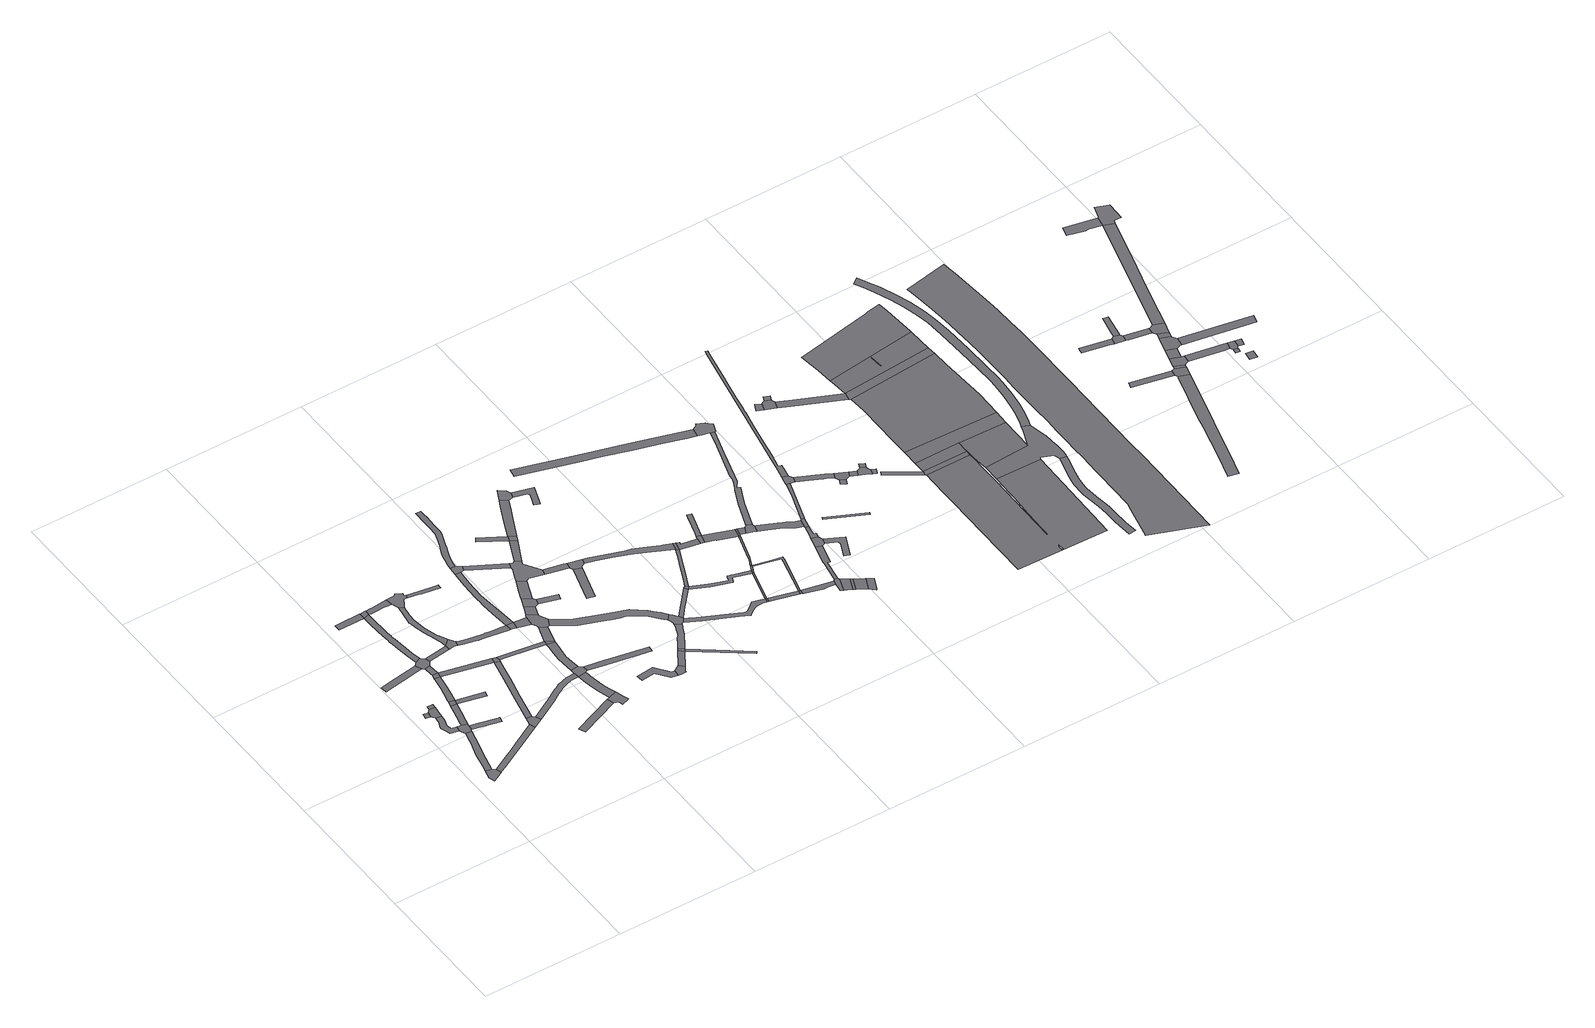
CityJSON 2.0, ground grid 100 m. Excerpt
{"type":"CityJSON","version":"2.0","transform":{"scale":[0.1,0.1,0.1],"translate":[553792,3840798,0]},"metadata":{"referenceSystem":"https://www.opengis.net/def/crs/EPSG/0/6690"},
"CityObjects":{
"road1":{"type":"Road","geometry":[{"type":"MultiSurface","lod":"1","boundaries":[[[0,1,2,3,4,5,6,7]]]}]},
"road2":{"type":"Road","attributes":{"RoadStructureAttribute.sectionType":"1"},"geometry":[{"type":"MultiSurface","lod":"1","boundaries":[[[8,9,10,11,12,13,0,7,14,15,16]]]}]},
"road3":{"type":"Road","geometry":[{"type":"MultiSurface","lod":"1","boundaries":[[[17,18,19,20]]]}]},
"road4":{"type":"Road","geometry":[{"type":"MultiSurface","lod":"1","boundaries":[[[21,22,23,24,25,26,27,28,29,30,31,32,33,34,35]]]}]},
"road5":{"type":"Road","geometry":[{"type":"MultiSurface","lod":"1","boundaries":[[[36,20,19,21,35,37]]]}]},
"road6":{"type":"Road","geometry":[{"type":"MultiSurface","lod":"1","boundaries":[[[29,28,8,16,38,39,40,41,42,43]]]}]},
"road7":{"type":"Road","geometry":[{"type":"MultiSurface","lod":"1","boundaries":[[[44,45,36,37]]]}]},
"road8":{"type":"Road","attributes":{"RoadStructureAttribute.sectionType":"1"},"geometry":[{"type":"MultiSurface","lod":"1","boundaries":[[[46,47,48,49,50,51,52,5,4,53,54,55,56,57,58,59]]]}]},
"road9":{"type":"Road","attributes":{"RoadStructureAttribute.sectionType":"1"},"geometry":[{"type":"MultiSurface","lod":"1","boundaries":[[[60,61,62,63,43,42,64,65,66]]]}]},
"road10":{"type":"Road","attributes":{"RoadStructureAttribute.sectionType":"1"},"geometry":[{"type":"MultiSurface","lod":"1","boundaries":[[[67,68,69,70,71,72,73]]]}]},
"road11":{"type":"Road","geometry":[{"type":"MultiSurface","lod":"1","boundaries":[[[74,75,76,77,78,79,41,40]]]}]},
"road12":{"type":"Road","geometry":[{"type":"MultiSurface","lod":"1","boundaries":[[[80,60,66,81]]]}]},
"road13":{"type":"Road","attributes":{"RoadStructureAttribute.sectionType":"1"},"geometry":[{"type":"MultiSurface","lod":"1","boundaries":[[[82,83,84,85,86,87,88,80,81,89,90,91,92,93,94,95]]]}]},
"road14":{"type":"Road","geometry":[{"type":"MultiSurface","lod":"1","boundaries":[[[96,97,98,81,66]]]}]},
"road15":{"type":"Road","geometry":[{"type":"MultiSurface","lod":"1","boundaries":[[[99,100,82,95]]]}]},
"road16":{"type":"Road","attributes":{"RoadStructureAttribute.sectionType":"1"},"geometry":[{"type":"MultiSurface","lod":"1","boundaries":[[[101,102,103,104,100,99]]]}]},
"road17":{"type":"Road","geometry":[{"type":"MultiSurface","lod":"1","boundaries":[[[105,106,107,67,73,103,102,108,109,110,111]]]}]},
"road18":{"type":"Road","attributes":{"RoadStructureAttribute.sectionType":"1"},"geometry":[{"type":"MultiSurface","lod":"1","boundaries":[[[112,113,114,115,116,117,118,119]]]}]},
"road19":{"type":"Road","geometry":[{"type":"MultiSurface","lod":"1","boundaries":[[[120,121,46,59,122,123,124]]]}]},
"road20":{"type":"Road","attributes":{"RoadStructureAttribute.sectionType":"1"},"geometry":[{"type":"MultiSurface","lod":"1","boundaries":[[[125,126,127,128,129,130,131,132,133,134,135,119,136,137,138,139,140,141,142,143,144,145,107,106]]]}]},
"road21":{"type":"Road","geometry":[{"type":"MultiSurface","lod":"1","boundaries":[[[146,112,119,135,147,148]]]}]},
"road22":{"type":"Road","attributes":{"RoadStructureAttribute.sectionType":"1"},"geometry":[{"type":"MultiSurface","lod":"1","boundaries":[[[149,150,111,110,151]]]}]},
"road23":{"type":"Road","attributes":{"RoadStructureAttribute.sectionType":"1"},"geometry":[{"type":"MultiSurface","lod":"1","boundaries":[[[99,95,152,153]]]}]},
"road24":{"type":"Road","attributes":{"RoadStructureAttribute.sectionType":"1"},"geometry":[{"type":"MultiSurface","lod":"1","boundaries":[[[152,154,155,120,124,156,157,158,159]]]}]},
"road25":{"type":"Road","geometry":[{"type":"MultiSurface","lod":"1","boundaries":[[[160,161,162,163,148,147,164,165,166,167,168,169,170,171]]]}]},
"road26":{"type":"Road","geometry":[{"type":"MultiSurface","lod":"1","boundaries":[[[172,149,151,173,174,175,176]]]}]},
"road27":{"type":"Road","attributes":{"RoadStructureAttribute.sectionType":"1"},"geometry":[{"type":"MultiSurface","lod":"1","boundaries":[[[177,178,179,180,181,182,183,184,185,186,187,188,189,190,191,192,193,194,149,172,195,196,197,198,199,200,201,202,203,204,205]]]}]},
"road28":{"type":"Road","attributes":{"RoadStructureAttribute.sectionType":"1"},"geometry":[{"type":"MultiSurface","lod":"1","boundaries":[[[206,207,208,209,210,211,212,213,214,215,216,217,123,122,218,219,220,221,222,223,224,225,226,227,228]]]}]},
"road29":{"type":"Road","geometry":[{"type":"MultiSurface","lod":"1","boundaries":[[[153,152,159,229,230]]]}]},
"road30":{"type":"Road","attributes":{"RoadStructureAttribute.sectionType":"1"},"geometry":[{"type":"MultiSurface","lod":"1","boundaries":[[[231,232,233,234,235,236]]]}]},
"road31":{"type":"Road","geometry":[{"type":"MultiSurface","lod":"1","boundaries":[[[237,238,239,240,241,160,171,242,243,244,177,205,245,246,247,248,249,250,251,252,253,254,255]]]}]},
"road32":{"type":"Road","attributes":{"RoadStructureAttribute.sectionType":"1"},"geometry":[{"type":"MultiSurface","lod":"1","boundaries":[[[256,257,258,259,260,261,262,263,264,176,175,265,266,267,268,269,270,271,272,273,274,275,276]]]}]},
"road33":{"type":"Road","attributes":{"RoadStructureAttribute.sectionType":"1"},"geometry":[{"type":"MultiSurface","lod":"1","boundaries":[[[277,230,229,278,279,280]]]}]},
"road34":{"type":"Road","geometry":[{"type":"MultiSurface","lod":"1","boundaries":[[[281,282,283,284,285,286,287,288,251,250]]]}]},
"road35":{"type":"Road","geometry":[{"type":"MultiSurface","lod":"1","boundaries":[[[289,290,291,292,231,236,293,294,295,296,297]]]}]},
"road36":{"type":"Road","attributes":{"RoadStructureAttribute.sectionType":"1"},"geometry":[{"type":"MultiSurface","lod":"1","boundaries":[[[298,299,300,301,302,303,304,305,306,307,292,291]]]}]},
"road37":{"type":"Road","geometry":[{"type":"MultiSurface","lod":"1","boundaries":[[[308,309,310,311,312,206,228,303,302,313,314,315]]]}]},
"road38":{"type":"Road","attributes":{"RoadStructureAttribute.sectionType":"1"},"geometry":[{"type":"MultiSurface","lod":"1","boundaries":[[[279,316,317,318,319,320,321,311,310,322,323,324,325,326,327]]]}]},
"road39":{"type":"Road","geometry":[{"type":"MultiSurface","lod":"1","boundaries":[[[276,275,328,329,330,331]]]}]},
"road40":{"type":"Road","geometry":[{"type":"MultiSurface","lod":"1","boundaries":[[[280,279,327,332]]]}]},
"road41":{"type":"Road","attributes":{"RoadStructureAttribute.sectionType":"1"},"geometry":[{"type":"MultiSurface","lod":"1","boundaries":[[[333,330,329,334,335,336]]]}]},
"road42":{"type":"Road","attributes":{"RoadStructureAttribute.sectionType":"1"},"geometry":[{"type":"MultiSurface","lod":"1","boundaries":[[[337,338,339,280,332,340,341]]]}]},
"road43":{"type":"Road","attributes":{"RoadStructureAttribute.sectionType":"1"},"geometry":[{"type":"MultiSurface","lod":"1","boundaries":[[[342,343,344,345,346,347,348,349,350,331,330,351,352,353,354,355]]]}]},
"road44":{"type":"Road","geometry":[{"type":"MultiSurface","lod":"1","boundaries":[[[356,336,335,357,358,359,360,337,341,361,362,363,364]]]}]},
"road45":{"type":"Road","attributes":{"RoadStructureAttribute.sectionType":"1"},"geometry":[{"type":"MultiSurface","lod":"1","boundaries":[[[365,366,356,364,367]]]}]},
"road46":{"type":"Road","geometry":[{"type":"MultiSurface","lod":"1","boundaries":[[[368,342,355,369,370,371]]]}]},
"road47":{"type":"Road","attributes":{"RoadStructureAttribute.sectionType":"1"},"geometry":[{"type":"MultiSurface","lod":"1","boundaries":[[[372,373,374,375,376,315,314]]]}]},
"road48":{"type":"Road","geometry":[{"type":"MultiSurface","lod":"1","boundaries":[[[377,365,367,378,379,380]]]}]},
"road49":{"type":"Road","attributes":{"RoadStructureAttribute.sectionType":"1"},"geometry":[{"type":"MultiSurface","lod":"1","boundaries":[[[381,382,383,384,385,386,387,388]]]}]},
"road50":{"type":"Road","attributes":{"RoadStructureAttribute.sectionType":"1"},"geometry":[{"type":"MultiSurface","lod":"1","boundaries":[[[389,390,391,377,380,392]]]}]},
"road51":{"type":"Road","attributes":{"RoadStructureAttribute.sectionType":"1"},"geometry":[{"type":"MultiSurface","lod":"1","boundaries":[[[393,394,395,396,397,398,399,400,401,402,403,404,405,406,407,408,409,410,411,412,413,414,415,416,417,418,368,371]]]}]},
"road52":{"type":"Road","attributes":{"RoadStructureAttribute.sectionType":"1"},"geometry":[{"type":"MultiSurface","lod":"1","boundaries":[[[370,369,419,420]]]}]},
"road53":{"type":"Road","geometry":[{"type":"MultiSurface","lod":"1","boundaries":[[[421,422,423,379,378]]]}]},
"road54":{"type":"Road","geometry":[{"type":"MultiSurface","lod":"1","boundaries":[[[424,388,387,425,426,427,428,429]]]}]},
"road55":{"type":"Road","attributes":{"RoadStructureAttribute.sectionType":"1"},"geometry":[{"type":"MultiSurface","lod":"1","boundaries":[[[430,431,432,433,434,435,436,437,362,361,438,439,440,441,442,443,444,445,446,447,448,449,450,451]]]}]},
"road56":{"type":"Road","geometry":[{"type":"MultiSurface","lod":"1","boundaries":[[[452,453,420,419,454,455,456,389,392,457,458,459,460,461,462]]]}]},
"road57":{"type":"Road","attributes":{"RoadStructureAttribute.sectionType":"1"},"geometry":[{"type":"MultiSurface","lod":"1","boundaries":[[[463,424,429,464,465,466,467]]]}]},
"road58":{"type":"Road","geometry":[{"type":"MultiSurface","lod":"1","boundaries":[[[468,463,467,469]]]}]},
"road59":{"type":"Road","geometry":[{"type":"MultiSurface","lod":"1","boundaries":[[[470,471,472,473]]]}]},
"road60":{"type":"Road","attributes":{"RoadStructureAttribute.sectionType":"1"},"geometry":[{"type":"MultiSurface","lod":"1","boundaries":[[[472,462,461,474]]]}]},
"road61":{"type":"Road","attributes":{"RoadStructureAttribute.sectionType":"1"},"geometry":[{"type":"MultiSurface","lod":"1","boundaries":[[[475,459,458,476,477]]]}]},
"road62":{"type":"Road","geometry":[{"type":"MultiSurface","lod":"1","boundaries":[[[478,479,480,481]]]}]},
"road63":{"type":"Road","attributes":{"RoadStructureAttribute.sectionType":"1"},"geometry":[{"type":"MultiSurface","lod":"1","boundaries":[[[482,483,484,485,486,487,488,489,490,468,469,491,492,493,494,495,496,497,498]]]}]},
"road64":{"type":"Road","geometry":[{"type":"MultiSurface","lod":"1","boundaries":[[[473,472,474,499]]]}]},
"road65":{"type":"Road","attributes":{"RoadStructureAttribute.sectionType":"1"},"geometry":[{"type":"MultiSurface","lod":"1","boundaries":[[[500,501,502,503,469,467]]]}]},
"road66":{"type":"Road","geometry":[{"type":"MultiSurface","lod":"1","boundaries":[[[477,476,478,481,504,505,506]]]}]},
"road67":{"type":"Road","geometry":[{"type":"MultiSurface","lod":"1","boundaries":[[[507,508,451,450,509,510,482,498,511,512,513,514,515]]]}]},
"road68":{"type":"Road","attributes":{"RoadStructureAttribute.sectionType":"1"},"geometry":[{"type":"MultiSurface","lod":"1","boundaries":[[[516,517,518,473,499,519,520,521]]]}]},
"road69":{"type":"Road","attributes":{"RoadStructureAttribute.sectionType":"1"},"geometry":[{"type":"MultiSurface","lod":"1","boundaries":[[[522,523,515,514,524,525,526,527,528,529,530,531,532]]]}]},
"road70":{"type":"Road","geometry":[{"type":"MultiSurface","lod":"1","boundaries":[[[533,516,521,534,535,536]]]}]},
"road71":{"type":"Road","attributes":{"RoadStructureAttribute.sectionType":"1"},"geometry":[{"type":"MultiSurface","lod":"1","boundaries":[[[537,538,539,540,541,542,543,544,545,546,547,548,513,512,549,550,551,552,553,554,555,556,557,558,559,560,561]]]}]},
"road72":{"type":"Road","geometry":[{"type":"MultiSurface","lod":"1","boundaries":[[[562,522,532,563]]]}]},
"road73":{"type":"Road","geometry":[{"type":"MultiSurface","lod":"1","boundaries":[[[564,565,566,567,568,569,570,571,572,535,534]]]}]},
"road74":{"type":"Road","attributes":{"RoadStructureAttribute.sectionType":"1"},"geometry":[{"type":"MultiSurface","lod":"1","boundaries":[[[573,574,575,576,577,578,506,505,579,580,581,582,583,584,585,586]]]}]},
"road75":{"type":"Road","attributes":{"RoadStructureAttribute.sectionType":"1"},"geometry":[{"type":"MultiSurface","lod":"1","boundaries":[[[587,588,589,590,591,562,563,592,593,594,595,596]]]}]},
"road76":{"type":"Road","attributes":{"RoadStructureAttribute.sectionType":"1"},"geometry":[{"type":"MultiSurface","lod":"1","boundaries":[[[597,598,599,600,601,602,603,604,563,532,605,606,607,608,609,610,611,612]]]}]},
"road77":{"type":"Road","geometry":[{"type":"MultiSurface","lod":"1","boundaries":[[[561,560,613,614]]]}]},
"road78":{"type":"Road","geometry":[{"type":"MultiSurface","lod":"1","boundaries":[[[586,585,587,596,615]]]}]},
"road79":{"type":"Road","attributes":{"RoadStructureAttribute.sectionType":"1"},"geometry":[{"type":"MultiSurface","lod":"1","boundaries":[[[616,617,611,618,561,614]]]}]},
"road80":{"type":"Road","attributes":{"RoadStructureAttribute.sectionType":"1"},"geometry":[{"type":"MultiSurface","lod":"1","boundaries":[[[619,620,621,622,615,596,623,624,625,626,627]]]}]},
"road81":{"type":"Road","attributes":{"RoadStructureAttribute.sectionType":"1"},"geometry":[{"type":"MultiSurface","lod":"1","boundaries":[[[628,629,614,613,630,631,632]]]}]},
"road82":{"type":"Road","geometry":[{"type":"MultiSurface","lod":"1","boundaries":[[[612,611,617,633]]]}]},
"road83":{"type":"Road","attributes":{"RoadStructureAttribute.sectionType":"1"},"geometry":[{"type":"MultiSurface","lod":"1","boundaries":[[[634,612,633,635]]]}]},
"road84":{"type":"Road","geometry":[{"type":"MultiSurface","lod":"1","boundaries":[[[636,637,627,626,638,639]]]}]},
"road85":{"type":"Road","geometry":[{"type":"MultiSurface","lod":"1","boundaries":[[[640,634,635,641]]]}]},
"road86":{"type":"Road","geometry":[{"type":"MultiSurface","lod":"1","boundaries":[[[632,631,642,643]]]}]},
"road87":{"type":"Road","attributes":{"RoadStructureAttribute.sectionType":"1"},"geometry":[{"type":"MultiSurface","lod":"1","boundaries":[[[644,645,646,647,641,635,648,649,650,651,632,643]]]}]},
"road88":{"type":"Road","geometry":[{"type":"MultiSurface","lod":"1","boundaries":[[[652,653,654,655,656,636,639]]]}]},
"road89":{"type":"Road","attributes":{"RoadStructureAttribute.sectionType":"1"},"geometry":[{"type":"MultiSurface","lod":"1","boundaries":[[[657,658,659,640,641,660,661]]]}]},
"road90":{"type":"Road","attributes":{"RoadStructureAttribute.sectionType":"1"},"geometry":[{"type":"MultiSurface","lod":"1","boundaries":[[[662,663,664,639,638,665,666,657,667]]]}]},
"road91":{"type":"Road","attributes":{"RoadStructureAttribute.sectionType":"1"},"geometry":[{"type":"MultiSurface","lod":"1","boundaries":[[[668,643,642,669,670,671,672,673,674]]]}]},
"road92":{"type":"Road","geometry":[{"type":"MultiSurface","lod":"1","boundaries":[[[667,657,661,675,676,677]]]}]},
"road93":{"type":"Road","attributes":{"RoadStructureAttribute.sectionType":"1"},"geometry":[{"type":"MultiSurface","lod":"1","boundaries":[[[678,679,680,681,682,683,684,685,686,687,688]]]}]},
"road94":{"type":"Road","attributes":{"RoadStructureAttribute.sectionType":"1"},"geometry":[{"type":"MultiSurface","lod":"1","boundaries":[[[677,676,689,690]]]}]},
"road95":{"type":"Road","geometry":[{"type":"MultiSurface","lod":"1","boundaries":[[[691,692,693,694,674,673,695,696,697,698,699,700,701]]]}]},
"road96":{"type":"Road","attributes":{"RoadStructureAttribute.sectionType":"1"},"geometry":[{"type":"MultiSurface","lod":"1","boundaries":[[[699,698,702,703,704]]]}]},
"road97":{"type":"Road","geometry":[{"type":"MultiSurface","lod":"1","boundaries":[[[705,706,690,689,707,708,709,710]]]}]},
"road98":{"type":"Road","geometry":[{"type":"MultiSurface","lod":"1","boundaries":[[[704,703,711,712,713]]]}]},
"road99":{"type":"Road","attributes":{"RoadStructureAttribute.sectionType":"1"},"geometry":[{"type":"MultiSurface","lod":"1","boundaries":[[[714,713,712,715,716,717,718]]]}]},
"road100":{"type":"Road","attributes":{"RoadStructureAttribute.sectionType":"1"},"geometry":[{"type":"MultiSurface","lod":"1","boundaries":[[[719,720,721,722,691,701,723,724,725,726,727]]]}]},
"road101":{"type":"Road","geometry":[{"type":"MultiSurface","lod":"1","boundaries":[[[718,717,728,729,730]]]}]},
"road102":{"type":"Road","attributes":{"RoadStructureAttribute.sectionType":"1"},"geometry":[{"type":"MultiSurface","lod":"1","boundaries":[[[731,732,733,734,735,709,708,736,737,738,739,740,741]]]}]},
"road103":{"type":"Road","geometry":[{"type":"MultiSurface","lod":"1","boundaries":[[[742,743,719,727,744,745,746]]]}]},
"road104":{"type":"Road","attributes":{"RoadStructureAttribute.sectionType":"1"},"geometry":[{"type":"MultiSurface","lod":"1","boundaries":[[[747,748,742,746,749,750,751,752,753,754]]]}]},
"road105":{"type":"Road","geometry":[{"type":"MultiSurface","lod":"1","boundaries":[[[755,756,757,758,759,760,745,744]]]}]},
"road106":{"type":"Road","geometry":[{"type":"MultiSurface","lod":"1","boundaries":[[[761,741,740,747,754,762,763,764,765,766,767,768]]]}]},
"road107":{"type":"Road","attributes":{"RoadStructureAttribute.sectionType":"1"},"geometry":[{"type":"MultiSurface","lod":"1","boundaries":[[[769,770,771,772,773,774,775,776,777,778,705,710,779,780,781,782,783,784,785,786,787]]]}]},
"road108":{"type":"Road","attributes":{"RoadStructureAttribute.sectionType":"1"},"geometry":[{"type":"MultiSurface","lod":"1","boundaries":[[[788,789,790,761,768,791,792,793,794]]]}]},
"road109":{"type":"Road","attributes":{"RoadStructureAttribute.sectionType":"1"},"geometry":[{"type":"MultiSurface","lod":"1","boundaries":[[[795,796,797,798,799]]]}]},
"road110":{"type":"Road","geometry":[{"type":"MultiSurface","lod":"1","boundaries":[[[800,801,802,788,794,803,804,805]]]}]},
"road111":{"type":"Road","geometry":[{"type":"MultiSurface","lod":"1","boundaries":[[[806,807,688,687,808,809,769,787,810,811,812,813,814]]]}]},
"road112":{"type":"Road","attributes":{"RoadStructureAttribute.sectionType":"1"},"geometry":[{"type":"MultiSurface","lod":"1","boundaries":[[[815,804,803,816,817,818,819,820]]]}]},
"road113":{"type":"Road","geometry":[{"type":"MultiSurface","lod":"1","boundaries":[[[821,822,823,824,825,826]]]}]},
"road114":{"type":"Road","geometry":[{"type":"MultiSurface","lod":"1","boundaries":[[[820,819,821,826,827,828]]]}]},
"road115":{"type":"Road","attributes":{"RoadStructureAttribute.sectionType":"1"},"geometry":[{"type":"MultiSurface","lod":"1","boundaries":[[[829,830,831,832,800,805,833,834,835,836,837,838,839,840,841,842,843,844,845,846,847,848,849,850,851]]]}]},
"road116":{"type":"Road","attributes":{"RoadStructureAttribute.sectionType":"1"},"geometry":[{"type":"MultiSurface","lod":"1","boundaries":[[[828,827,852,853]]]}]},
"road117":{"type":"Road","geometry":[{"type":"MultiSurface","lod":"1","boundaries":[[[854,855,853,852,856,857,858,859,860,861]]]}]},
"road118":{"type":"Road","attributes":{"RoadStructureAttribute.sectionType":"1"},"geometry":[{"type":"MultiSurface","lod":"1","boundaries":[[[862,863,864,865,866]]]}]},
"road119":{"type":"Road","geometry":[{"type":"MultiSurface","lod":"1","boundaries":[[[867,868,869,854,861]]]}]},
"road120":{"type":"Road","attributes":{"RoadStructureAttribute.sectionType":"1"},"geometry":[{"type":"MultiSurface","lod":"1","boundaries":[[[870,871,872,873,859,858]]]}]},
"road121":{"type":"Road","attributes":{"RoadStructureAttribute.sectionType":"1"},"geometry":[{"type":"MultiSurface","lod":"1","boundaries":[[[874,875,866,865,876,877,878,879]]]}]},
"road122":{"type":"Road","geometry":[{"type":"MultiSurface","lod":"1","boundaries":[[[880,881,874,879]]]}]},
"road123":{"type":"Road","geometry":[{"type":"MultiSurface","lod":"1","boundaries":[[[882,883,884,885,886,887]]]}]},
"road124":{"type":"Road","attributes":{"RoadStructureAttribute.sectionType":"1"},"geometry":[{"type":"MultiSurface","lod":"1","boundaries":[[[888,877,876,889,890,891]]]}]},
"road125":{"type":"Road","geometry":[{"type":"MultiSurface","lod":"1","boundaries":[[[887,886,892,893,894]]]}]},
"road126":{"type":"Road","attributes":{"function":"1"},"geometry":[{"type":"MultiSurface","lod":"1","boundaries":[[[895,896,897,898,899,893,892,900,901,902,903,904,905,906,907,908,909,910,911,912,913,914,915,916,917],[918,919,920,921]]]}]},
"road127":{"type":"Road","attributes":{"function":"3","RoadStructureAttribute.sectionType":"1"},"geometry":[{"type":"MultiSurface","lod":"1","boundaries":[[[922,887,894,923,924]]]}]},
"road128":{"type":"Road","attributes":{"function":"1","RoadStructureAttribute.sectionType":"7"},"geometry":[{"type":"MultiSurface","lod":"1","boundaries":[[[925,922,924,926,927]]]}]},
"road129":{"type":"Road","attributes":{"function":"1","RoadStructureAttribute.sectionType":"7"},"geometry":[{"type":"MultiSurface","lod":"1","boundaries":[[[924,928,929,930,931,926]]]}]},
"road130":{"type":"Road","geometry":[{"type":"MultiSurface","lod":"1","boundaries":[[[932,933,934,935,936,937,938,939,925,927]]]}]},
"road131":{"type":"Road","geometry":[{"type":"MultiSurface","lod":"1","boundaries":[[[940,941,942,931,930,909,908,943,944,945,946,947,948,949,950,951,952,953,954,955,956]]]}]},
"road132":{"type":"Road","attributes":{"RoadStructureAttribute.sectionType":"1"},"geometry":[{"type":"MultiSurface","lod":"1","boundaries":[[[945,957,958,959,960,961,962,963,964,965,966,967,968,969,970,971,972,973,974,975,976,977,978,979,980,981,982,983,984,985,986,987,988,946]]]}]},
"road133":{"type":"Road","geometry":[{"type":"MultiSurface","lod":"1","boundaries":[[[989,891,890,935,934]]]}]},
"road134":{"type":"Road","attributes":{"function":"1","RoadStructureAttribute.sectionType":"7"},"geometry":[{"type":"MultiSurface","lod":"1","boundaries":[[[989,990,991,992,891],[993,994,995,996,997,998]]]}]},
"road135":{"type":"Road","geometry":[{"type":"MultiSurface","lod":"1","boundaries":[[[999,1000,1001,1002,1003,1004,1005,1006,991,990]]]}]},
"road136":{"type":"Road","attributes":{"RoadStructureAttribute.sectionType":"1"},"geometry":[{"type":"MultiSurface","lod":"1","boundaries":[[[1007,1008,1009,1010,1011,1012,1013,1014,1015,1016,1017,1018,1019,1020,1021,1022,1023,1024,1025,1026,1027,1028,1029,1030,1031,1032,1033,1034,1035,1036,1037,1038,940,956]]]}]},
"road137":{"type":"Road","attributes":{"function":"3"},"geometry":[{"type":"MultiSurface","lod":"1","boundaries":[[[1039,1040,1041,1042,1043,1044,1045,1046,1047,1048,1049,1050,1051,1052,1053,1054,1055,1056,1057,1058,1059,1060,1061,1062,1063,1064,1065,1066,1067,1068,1069,1070,1071,1072,1073,1074,1075,1076,1077,1078,1079,1080,1081,1082,1083]]]}]},
"road138":{"type":"Road","attributes":{"RoadStructureAttribute.sectionType":"1"},"geometry":[{"type":"MultiSurface","lod":"1","boundaries":[[[1084,1085,1086,1087,1088,1089,1090,1091,1092,1093,1094,1095,1096]]]}]},
"road139":{"type":"Road","attributes":{"RoadStructureAttribute.sectionType":"1"},"geometry":[{"type":"MultiSurface","lod":"1","boundaries":[[[1097,1098,1099,1100,1101,1102]]]}]},
"road140":{"type":"Road","attributes":{"RoadStructureAttribute.sectionType":"1"},"geometry":[{"type":"MultiSurface","lod":"1","boundaries":[[[1103,1104,1105,1106,1107,1108]]]}]},
"road141":{"type":"Road","geometry":[{"type":"MultiSurface","lod":"1","boundaries":[[[1109,1108,1107,1110,1111,1112]]]}]},
"road142":{"type":"Road","attributes":{"RoadStructureAttribute.sectionType":"1"},"geometry":[{"type":"MultiSurface","lod":"1","boundaries":[[[1113,1102,1101,1084,1096,1114,1115,1116]]]}]},
"road143":{"type":"Road","attributes":{"RoadStructureAttribute.sectionType":"1"},"geometry":[{"type":"MultiSurface","lod":"1","boundaries":[[[1117,1118,1113,1116,1119]]]}]},
"road144":{"type":"Road","geometry":[{"type":"MultiSurface","lod":"1","boundaries":[[[1120,1121,1122,1123,1124,1125,1109,1112]]]}]},
"road145":{"type":"Road","geometry":[{"type":"MultiSurface","lod":"1","boundaries":[[[1126,1117,1119,1127,1128,1129,1130,1131]]]}]},
"road146":{"type":"Road","attributes":{"RoadStructureAttribute.sectionType":"1"},"geometry":[{"type":"MultiSurface","lod":"1","boundaries":[[[1111,1110,1132,1133,1134]]]}]},
"road147":{"type":"Road","attributes":{"RoadStructureAttribute.sectionType":"1"},"geometry":[{"type":"MultiSurface","lod":"1","boundaries":[[[1135,1126,1131,1136,1137]]]}]},
"road148":{"type":"Road","geometry":[{"type":"MultiSurface","lod":"1","boundaries":[[[1138,1139,1140,1135,1137,1141,1142,1143,1144,1145,1146,1147,1148]]]}]},
"road149":{"type":"Road","attributes":{"RoadStructureAttribute.sectionType":"1"},"geometry":[{"type":"MultiSurface","lod":"1","boundaries":[[[1149,1138,1148,1150]]]}]},
"road150":{"type":"Road","geometry":[{"type":"MultiSurface","lod":"1","boundaries":[[[1151,1152,1153,1134,1133,1154,1155,1149,1150,1156,1157]]]}]},
"road151":{"type":"Road","attributes":{"RoadStructureAttribute.sectionType":"1"},"geometry":[{"type":"MultiSurface","lod":"1","boundaries":[[[1130,1129,1158,1159,1160]]]}]},
"road152":{"type":"Road","geometry":[{"type":"MultiSurface","lod":"1","boundaries":[[[1161,1162,1163,1164]]]}]},
"road153":{"type":"Road","geometry":[{"type":"MultiSurface","lod":"1","boundaries":[[[1160,1159,1161,1164,1165,1166,1167]]]}]},
"road154":{"type":"Road","geometry":[{"type":"MultiSurface","lod":"1","boundaries":[[[1168,1169,1170,1171,1172]]]}]},
"road155":{"type":"Road","attributes":{"RoadStructureAttribute.sectionType":"1"},"geometry":[{"type":"MultiSurface","lod":"1","boundaries":[[[1173,1174,1167,1166]]]}]},
"road156":{"type":"Road","attributes":{"RoadStructureAttribute.sectionType":"1"},"geometry":[{"type":"MultiSurface","lod":"1","boundaries":[[[1145,1144,1175,1176]]]}]},
"road157":{"type":"Road","attributes":{"RoadStructureAttribute.sectionType":"1"},"geometry":[{"type":"MultiSurface","lod":"1","boundaries":[[[1177,1178,1179,1180,1181,1151,1157,1182,1183,1184,1185]]]}]},
"road158":{"type":"Road","attributes":{"RoadStructureAttribute.sectionType":"1"},"geometry":[{"type":"MultiSurface","lod":"1","boundaries":[[[1186,1187,1188,1189,1190,1177,1191]]]}]},
"road159":{"type":"Road","geometry":[{"type":"MultiSurface","lod":"1","boundaries":[[[1192,1193,1194,1191,1177,1185,1195,1196,1197,1198,1199]]]}]}
},
"vertices":[
[127,672,0],[112,604,0],[124,566,0],[170,590,0],[201,605,0],[191,645,0],[184,649,0],[166,659,0],
[214,1017,0],[210,998,0],[197,946,0],[186,902,0],[162,827,0],[137,715,0],[202,814,0],[226,890,0],[254,1008,0],
[91,1302,0],[84,1263,0],[116,1257,0],[123,1297,0],
[137,1233,0],[134,1206,0],[133,1194,0],[118,1162,0],[112,1140,0],[121,1112,0],[136,1070,0],[191,1056,0],[199,1096,0],[167,1103,0],[164,1111,0],[155,1139,0],[173,1185,0],[174,1194,0],[177,1226,0],
[147,1318,0],[187,1315,0],
[256,1020,0],[258,1025,0],[264,1023,0],[267,1063,0],[271,1080,0],[231,1089,0],
[188,1343,0],[148,1345,0],
[584,863,0],[502,815,0],[488,808,0],[430,777,0],[363,739,0],[296,703,0],[243,673,0],[209,610,0],[246,630,0],[262,638,0],[383,704,0],[494,764,0],[522,780,0],[599,823,0],
[273,1268,0],[260,1212,0],[250,1170,0],[236,1110,0],[278,1110,0],[289,1158,0],[314,1263,0],
[293,1691,0],[131,1664,0],[9,1642,0],[14,1597,0],[229,1632,0],[232,1632,0],[311,1645,0],
[458,979,0],[462,998,0],[462,1002,0],[465,1017,0],[460,1018,0],[322,1050,0],
[282,1307,0],[322,1298,0],
[326,1528,0],[324,1515,0],[321,1501,0],[316,1473,0],[309,1428,0],[301,1390,0],[285,1320,0],[323,1300,0],[342,1381,0],[349,1421,0],[356,1466,0],[361,1494,0],[361,1499,0],[365,1521,0],
[511,1220,0],[515,1237,0],[519,1255,0],
[372,1558,0],[332,1558,0],
[371,1572,0],[366,1641,0],[327,1633,0],[331,1569,0],
[376,1708,0],[351,1728,0],[313,1712,0],[378,1657,0],[386,1669,0],[388,1671,0],[378,1706,0],
[269,2265,0],[221,2264,0],[168,2263,0],[159,2263,0],[98,2262,0],[85,2261,0],[83,2217,0],[270,2217,0],
[597,920,0],[591,895,0],[668,861,0],[654,899,0],[636,916,0],
[340,1798,0],[340,1799,0],[332,1855,0],[324,1930,0],[321,1960,0],[318,1985,0],[317,1993,0],[315,2030,0],[312,2073,0],[309,2163,0],[308,2227,0],[269,2175,0],[269,2162,0],[272,2070,0],[275,2027,0],[278,1982,0],[279,1970,0],[281,1957,0],[284,1925,0],[292,1850,0],[301,1793,0],
[280,2265,0],[308,2228,0],[313,2266,0],
[546,1732,0],[543,1731,0],[549,1695,0],
[713,1444,0],[719,1481,0],
[686,1321,0],[638,1107,0],[677,1107,0],[713,1269,0],[735,1365,0],[750,1431,0],
[473,2276,0],[370,2268,0],[345,2267,0],[324,2266,0],[313,2228,0],[328,2227,0],[372,2229,0],[381,2229,0],[423,2229,0],[454,2228,0],[462,2226,0],[480,2225,0],
[595,1773,0],[582,1700,0],[586,1701,0],[611,1695,0],[618,1734,0],
[497,2178,0],[476,2048,0],[475,2039,0],[475,2031,0],[478,2016,0],[481,2001,0],[484,1984,0],[488,1967,0],[492,1950,0],[498,1924,0],[503,1905,0],[511,1877,0],[520,1848,0],[524,1835,0],[529,1819,0],[535,1801,0],[539,1789,0],[543,1779,0],[577,1805,0],[555,1847,0],[528,1935,0],[518,2013,0],[513,2044,0],[513,2051,0],[514,2065,0],[516,2086,0],[520,2106,0],[524,2136,0],[529,2160,0],
[1068,1088,0],[1065,1088,0],[1009,1085,0],[1003,1083,0],[974,1074,0],[937,1062,0],[935,1061,0],[902,1044,0],[897,1041,0],[888,1036,0],[862,1023,0],[805,983,0],[826,948,0],[885,989,0],[907,1002,0],[920,1009,0],[936,1017,0],[952,1024,0],[975,1032,0],[1015,1045,0],[1016,1045,0],[1063,1047,0],[1072,1048,0],
[753,1445,0],[748,1475,0],
[1104,780,0],[813,661,0],[822,637,0],[832,614,0],[978,675,0],[1123,734,0],
[548,2293,0],[545,2290,0],[542,2286,0],[536,2282,0],[533,2281,0],[486,2216,0],[487,2211,0],[495,2190,0],[536,2171,0],[542,2182,0],[563,2216,0],[567,2223,0],[573,2222,0],[591,2219,0],[595,2243,0],[593,2243,0],[591,2246,0],[585,2257,0],[589,2269,0],
[901,1682,0],[851,1687,0],[826,1690,0],[814,1691,0],[811,1692,0],[801,1693,0],[792,1694,0],[695,1707,0],[646,1720,0],[644,1686,0],[679,1678,0],[704,1671,0],[710,1670,0],[743,1662,0],[778,1657,0],[808,1652,0],[809,1652,0],[894,1639,0],[945,1630,0],[960,1630,0],[958,1676,0],
[841,1461,0],[813,1436,0],[1069,1397,0],[1074,1427,0],
[666,2206,0],[683,2201,0],[810,2180,0],[811,2180,0],[812,2195,0],[813,2210,0],[796,2212,0],[691,2229,0],
[1217,710,0],[1205,748,0],[1185,808,0],[1128,790,0],[1151,723,0],[1157,709,0],[1155,709,0],[1161,692,0],[1213,710,0],
[1171,853,0],[1155,903,0],[1137,1015,0],[1134,1035,0],[1130,1055,0],[1073,1045,0],[1081,980,0],[1091,921,0],[1099,885,0],[1124,803,0],
[1142,1107,0],[1136,1109,0],[1119,1126,0],[1066,1121,0],[1067,1105,0],[1146,1066,0],[1147,1066,0],[1145,1107,0],
[1068,1393,0],[1068,1388,0],[1069,1370,0],[1062,1305,0],[1057,1250,0],[1060,1200,0],[1118,1133,0],[1110,1214,0],[1109,1242,0],[1117,1312,0],[1119,1326,0],[1127,1386,0],
[972,1631,0],[1001,1623,0],[1010,1674,0],[959,1676,0],
[1129,1397,0],
[1076,1667,0],[1042,1612,0],[1095,1597,0],[1102,1667,0],
[1115,1552,0],[1104,1516,0],[1085,1463,0],[1149,1469,0],[1163,1525,0],
[952,2230,0],[951,2211,0],[944,2119,0],[942,2056,0],[940,1994,0],[941,1957,0],[941,1956,0],[941,1904,0],[947,1809,0],[981,1958,0],[978,1984,0],[980,2054,0],[982,2117,0],[991,2225,0],
[1112,1689,0],[1104,1585,0],[1108,1580,0],[1109,1578,0],[1112,1573,0],[1180,1530,0],[1203,1584,0],[1177,1634,0],[1176,1645,0],
[1139,1752,0],[1122,1711,0],[1201,1715,0],
[958,2292,0],[1015,2230,0],[1030,2266,0],[992,2287,0],
[1241,1048,0],[1575,985,0],[1579,1005,0],[1582,1026,0],[1249,1088,0],
[1167,1822,0],[1227,1725,0],[1238,1766,0],[1227,1787,0],
[1568,765,0],[1495,861,0],[1373,847,0],[1378,802,0],[1475,813,0],[1542,724,0],[1587,716,0],[1593,761,0],
[1229,1970,0],[1205,1914,0],[1174,1842,0],[1284,1936,0],
[995,2314,0],[999,2334,0],[1004,2357,0],[1011,2377,0],[1024,2415,0],[1041,2457,0],[1053,2487,0],[1080,2565,0],[1089,2595,0],[1091,2665,0],[1093,2753,0],[1092,2783,0],[1092,2815,0],[1055,2815,0],[1055,2785,0],[1055,2755,0],[1054,2665,0],[1052,2602,0],[1044,2577,0],[1018,2500,0],[1006,2472,0],[986,2427,0],[974,2389,0],[969,2367,0],[964,2342,0],[962,2332,0],
[1269,2087,0],[1284,2125,0],
[1368,1685,0],[1376,1713,0],[1380,1725,0],
[1636,790,0],[1608,712,0],[1646,714,0],[1646,721,0],[1648,728,0],[1668,760,0],
[1810,1241,0],[1776,1277,0],[1754,1301,0],[1741,1314,0],[1707,1341,0],[1665,1373,0],[1533,1419,0],[1317,1501,0],[1257,1477,0],[1308,1440,0],[1322,1430,0],[1392,1406,0],[1460,1382,0],[1536,1355,0],[1579,1339,0],[1623,1333,0],[1681,1292,0],[1735,1253,0],[1782,1194,0],[1795,1178,0],[1809,1161,0],[1842,1200,0],
[1304,2114,0],[1296,2118,0],[1271,2078,0],[1272,2071,0],[1244,2007,0],[1309,1948,0],[1411,1923,0],[1418,1964,0],[1347,2075,0],[1358,2099,0],[1321,2125,0],
[1709,900,0],[1674,769,0],[1726,850,0],[1735,863,0],[1740,871,0],
[1720,917,0],[1751,888,0],
[1239,2432,0],[1219,2398,0],[1394,2293,0],[1410,2330,0],
[1437,2262,0],
[1558,1933,0],[1570,1883,0],[1578,1928,0],
[1582,1862,0],[1506,1601,0],[1558,1586,0],[1633,1841,0],
[1821,1108,0],[1813,1080,0],[1802,1049,0],[1799,1043,0],[1798,1041,0],[1789,1018,0],[1786,1010,0],[1774,1001,0],[1740,949,0],[1774,922,0],[1818,990,0],[1823,1000,0],[1824,1002,0],[1838,1033,0],[1846,1050,0],[1851,1059,0],[1861,1078,0],
[1455,2298,0],
[2099,608,0],[2104,616,0],[2109,623,0],[1902,776,0],
[1635,1850,0],[1667,1868,0],[1674,1903,0],
[1880,1154,0],[1856,1183,0],[1818,1147,0],[1822,1127,0],[1870,1095,0],[1879,1091,0],[1897,1121,0],[1899,1123,0],[1883,1150,0],
[1546,2626,0],[1525,2582,0],[1463,2454,0],[1527,2448,0],[1564,2528,0],[1594,2593,0],
[2052,1344,0],[1983,1264,0],[1902,1126,0],[1904,1128,0],[1920,1151,0],[1962,1199,0],[1990,1231,0],[1991,1232,0],[2022,1268,0],[2067,1318,0],[2068,1318,0],
[1584,2706,0],[1631,2604,0],[1643,2642,0],[1630,2673,0],
[2353,1001,0],[2330,1008,0],[2312,994,0],[2263,955,0],[2255,953,0],[2250,952,0],[2240,955,0],[2208,972,0],[1997,1067,0],[1944,1094,0],[1929,1102,0],[1916,1109,0],[1982,1039,0],[2193,944,0],[2255,913,0],[2261,910,0],[2263,912,0],[2285,933,0],[2310,948,0],[2316,950,0],[2350,961,0],[2353,960,0],[2383,958,0],[2409,954,0],[2412,984,0],
[2068,1356,0],[2084,1338,0],
[1724,2576,0],[1730,2560,0],[1710,2501,0],[1709,2497,0],[1701,2475,0],[1720,2468,0],[1738,2462,0],[1748,2487,0],[1790,2601,0],
[2160,1734,0],[2150,1738,0],[2074,1773,0],[1982,1813,0],[1933,1820,0],[1711,1894,0],[1732,1849,0],[1839,1815,0],[1945,1777,0],[1947,1776,0],[1967,1769,0],[2065,1723,0],[2203,1659,0],[2217,1711,0],
[2202,1655,0],[2171,1583,0],[2143,1524,0],[2122,1479,0],[2087,1399,0],[2086,1344,0],[2127,1436,0],[2134,1451,0],[2161,1514,0],[2218,1644,0],
[2365,1273,0],[2359,1276,0],[2337,1282,0],[2332,1283,0],[2328,1274,0],[2317,1245,0],[2252,1267,0],[2199,1287,0],[2192,1262,0],[2329,1217,0],[2333,1215,0],[2336,1223,0],[2347,1251,0],[2355,1251,0],[2475,1214,0],[2485,1242,0],
[2420,951,0],[2422,981,0],
[2235,1704,0],
[2454,1100,0],[2485,1217,0],[2444,1100,0],
[2258,1677,0],[2253,1676,0],[2258,1695,0],[2245,1699,0],[2229,1642,0],[2273,1633,0],[2307,1626,0],[2361,1616,0],[2366,1661,0],
[2543,950,0],[2464,970,0],[2445,945,0],[2617,898,0],[2623,928,0],
[2495,1240,0],
[2499,1273,0],[2507,1267,0],
[2373,1684,0],[2369,1671,0],[2387,1611,0],[2402,1672,0],
[2504,1283,0],[2512,1277,0],
[2630,894,0],[2635,926,0],
[2661,1027,0],[2708,1213,0],[2712,1232,0],[2623,1252,0],[2619,1242,0],[2697,1224,0],[2691,1200,0],[2650,1035,0],
[2461,1866,0],[2446,1871,0],[2431,1876,0],[2424,1854,0],[2380,1708,0],
[2589,1539,0],[2531,1345,0],[2524,1327,0],[2541,1342,0],[2598,1536,0],
[2591,1608,0],[2486,1645,0],[2406,1670,0],[2459,1588,0],[2457,1582,0],[2604,1604,0],
[2811,890,0],[2641,891,0],[2764,855,0],[2787,855,0],[2804,855,0],[2846,848,0],[2853,881,0],
[2601,1536,0],[2605,1550,0],[2617,1599,0],
[2491,2602,0],[2204,2685,0],[1754,2817,0],[1742,2755,0],[2150,2636,0],[2294,2595,0],[2474,2542,0],[2665,2486,0],[2815,2442,0],[2878,2425,0],[2890,2486,0],
[2641,1537,0],[2663,1583,0],
[2863,894,0],[2861,883,0],[2859,883,0],[2854,881,0],[2845,845,0],[2844,838,0],[2837,788,0],[2857,778,0],[2890,875,0],[2887,882,0],[2885,888,0],
[2897,759,0],[2907,754,0],[2944,840,0],
[2682,1598,0],[2679,1589,0],[2698,1515,0],[2708,1511,0],[2721,1562,0],[2718,1580,0],
[2922,743,0],[2923,744,0],[2960,831,0],
[3002,804,0],[2953,726,0],[2978,711,0],[2990,704,0],[3027,788,0],
[2927,1196,0],[2918,1161,0],[2892,1059,0],[2892,1043,0],[2911,1039,0],[2912,1041,0],[2930,1035,0],[2931,1039,0],[2968,1179,0],
[3028,667,0],[3035,677,0],[3071,760,0],
[2940,1459,0],[2904,1479,0],[2888,1488,0],[2856,1503,0],[2735,1556,0],[2769,1487,0],[2862,1444,0],[2925,1400,0],[2943,1395,0],[2972,1386,0],[2987,1444,0],
[2949,1276,0],[2942,1249,0],[2994,1190,0],[3002,1230,0],[2992,1259,0],
[2974,1374,0],[2956,1302,0],[2998,1292,0],[2996,1293,0],[2989,1297,0],[2984,1299,0],[2991,1339,0],[2996,1369,0],
[3068,1153,0],[3073,1130,0],[3028,1034,0],[3046,1026,0],[3065,1017,0],[3133,1166,0],
[2992,1449,0],[3000,1387,0],[3002,1398,0],[3006,1413,0],[3007,1420,0],[3011,1437,0],[3012,1440,0],[3013,1445,0],
[2961,2401,0],[2927,2284,0],[2845,2015,0],[2842,1985,0],[2840,1975,0],[2823,1935,0],[2808,1907,0],[2807,1905,0],[2803,1900,0],[2747,1779,0],[2784,1764,0],[2842,1889,0],[2845,1894,0],[2834,1899,0],[2821,1904,0],[2858,1955,0],[2872,2008,0],[2928,2201,0],[2988,2395,0],
[3089,1758,0],[3082,1723,0],[3061,1650,0],[3014,1449,0],[3112,1748,0],[3113,1751,0],[3115,1754,0],
[3152,1350,0],[3371,1247,0],[3378,1265,0],[3112,1392,0],[3103,1373,0],
[3103,1829,0],[3094,1788,0],[3091,1768,0],[3149,1747,0],[3159,1790,0],[3144,1816,0],
[2929,2518,0],[2925,2506,0],[2909,2416,0],[2955,2403,0],[2988,2397,0],[2996,2394,0],[3018,2457,0],[2991,2483,0],[2982,2492,0],
[3341,1702,0],[3304,1673,0],[3310,1670,0],[3324,1665,0],[3371,1643,0],[3388,1679,0],
[3384,1611,0],[3381,1602,0],[3369,1576,0],[3407,1554,0],[3421,1586,0],[3423,1589,0],
[3454,1602,0],[3472,1638,0],
[3339,3023,0],[3334,2996,0],[3135,1973,0],[3118,1895,0],[3157,1887,0],[3158,1891,0],[3162,1913,0],[3140,1925,0],[3162,2026,0],[3186,2149,0],[3216,2311,0],[3241,2431,0],[3243,2439,0],[3243,2442,0],[3251,2484,0],[3265,2559,0],[3266,2567,0],[3268,2573,0],[3293,2702,0],[3305,2760,0],[3324,2860,0],[3345,2962,0],[3356,3018,0],
[3501,1579,0],[3519,1615,0],
[3551,1632,0],[3548,1626,0],[3563,1552,0],[3576,1546,0],[3585,1542,0],[3593,1582,0],[3590,1591,0],[3584,1610,0],
[3328,2459,0],[3317,2434,0],[3305,2408,0],[3351,2387,0],[3368,2441,0],
[3591,1625,0],[3600,1645,0],[3564,1661,0],
[3611,1530,0],[3620,1548,0],[3628,1566,0],[3602,1578,0],
[3395,2452,0],[3384,2448,0],[3426,2354,0],[3442,2408,0],[3437,2424,0],[3434,2435,0],
[3449,2469,0],[3410,2486,0],
[3636,1525,0],[3634,1526,0],[3629,1514,0],[3624,1503,0],[3846,1352,0],[3855,1383,0],
[3526,2371,0],[3503,2320,0],[3834,2172,0],[3844,2229,0],
[3854,1347,0],[4177,1348,0],[4176,1384,0],
[4175,847,0],[4176,949,0],[4177,1071,0],[4176,1188,0],[4177,1313,0],[3855,1284,0],[3853,1130,0],[3855,1058,0],[3854,881,0],[3853,736,0],[3853,333,0],[4501,316,0],[4505,561,0],[4514,1068,0],[4191,1076,0],[4189,929,0],[4189,902,0],[4188,879,0],[4182,706,0],[4179,559,0],[4179,499,0],[4172,484,0],[4174,739,0],[4173,357,0],[4182,375,0],[4184,329,0],[4176,329,0],
[3855,1473,0],[4176,1401,0],[4177,1473,0],
[3855,1588,0],[4521,1463,0],[4523,1569,0],
[4182,1309,0],[4189,1243,0],[4194,1201,0],[4517,1217,0],
[4527,1759,0],[4507,2104,0],[4501,2219,0],[3847,2167,0],[3849,2124,0],[3854,2035,0],[3856,1870,0],[3855,1726,0],
[4580,1381,0],[4566,1341,0],[4529,1246,0],[4522,1086,0],[4605,1054,0],[4615,1012,0],[4664,1003,0],[4667,1022,0],[4670,1050,0],[4671,1090,0],[4669,1117,0],[4664,1171,0],[4658,1230,0],[4653,1259,0],[4645,1302,0],[4639,1327,0],[4630,1356,0],
[4608,977,0],[4579,867,0],[4566,809,0],[4560,765,0],[4558,743,0],[4557,710,0],[4558,661,0],[4560,639,0],[4565,599,0],[4577,521,0],[4580,484,0],[4582,442,0],[4582,382,0],[4583,351,0],[4586,304,0],[4595,213,0],[4645,218,0],[4635,308,0],[4633,353,0],[4632,383,0],[4632,443,0],[4630,488,0],[4626,527,0],[4615,605,0],[4610,645,0],[4608,664,0],[4607,709,0],[4608,740,0],[4610,760,0],[4615,800,0],[4628,855,0],[4657,966,0],
[4497,2281,0],
[4487,2458,0],[3831,2375,0],[3836,2327,0],[4164,2335,0],[4166,2308,0],[4163,2335,0],[4162,2340,0],[4158,2408,0],[4164,2336,0],
[4487,2469,0],[4471,2698,0],[4462,2774,0],[4371,2758,0],[4351,2752,0],[3803,2649,0],[3809,2602,0],[3821,2494,0],
[4642,1391,0],[4665,1469,0],[4681,1550,0],[4694,1652,0],[4703,1738,0],[4706,1816,0],[4704,1961,0],[4697,2135,0],[4688,2342,0],[4675,2475,0],[4659,2564,0],[4629,2686,0],[4598,2785,0],[4552,2902,0],[4515,2977,0],[4479,3047,0],[4434,3011,0],[4465,2952,0],[4500,2879,0],[4545,2766,0],[4575,2671,0],[4604,2553,0],[4619,2467,0],[4632,2338,0],[4641,2133,0],[4648,1960,0],[4650,1817,0],[4647,1742,0],[4639,1658,0],[4626,1559,0],[4610,1482,0],[4589,1407,0],
[5054,748,0],[5052,881,0],[5052,1036,0],[5052,1224,0],[5053,1394,0],[5054,1540,0],[5053,1678,0],[5054,1830,0],[5052,1955,0],[5051,2079,0],[5046,2189,0],[5039,2325,0],[5031,2445,0],[5024,2542,0],[5005,2743,0],[4992,2849,0],[4681,2789,0],[4691,2711,0],[4705,2583,0],[4713,2490,0],[4716,2461,0],[4722,2383,0],[4727,2295,0],[4733,2179,0],[4737,2084,0],[4739,1935,0],[4740,1803,0],[4738,1697,0],[4739,1572,0],[4739,1450,0],[4740,1330,0],[4740,1227,0],[4739,1123,0],[4739,1023,0],[4740,948,0],[4739,863,0],[4738,797,0],[4738,745,0],[4738,443,0],[4734,424,0],[4705,292,0],[4687,212,0],[4679,177,0],[4672,148,0],[5052,5,0],
[5630,1214,0],[5627,1205,0],[5527,842,0],[5506,752,0],[5437,485,0],[5387,304,0],[5386,301,0],[5458,282,0],[5483,374,0],[5584,753,0],[5653,1004,0],[5669,1063,0],[5701,1186,0],
[5346,1335,0],[5340,1314,0],[5334,1293,0],[5335,1293,0],[5617,1233,0],[5626,1276,0],
[5264,1762,0],[5259,1739,0],[5255,1717,0],[5437,1679,0],[5468,1673,0],[5477,1719,0],
[5499,1729,0],[5541,1659,0],[5549,1705,0],[5539,1722,0],
[5648,1281,0],[5710,1221,0],[5715,1240,0],[5719,1253,0],
[5653,1302,0],[5650,1287,0],[5724,1274,0],
[5548,1769,0],[5549,1774,0],[5570,1892,0],[5551,1896,0],[5533,1900,0],[5508,1776,0],
[5673,1374,0],[5727,1275,0],[5737,1280,0],[5757,1290,0],[5763,1343,0],[5744,1346,0],
[5560,1655,0],[5713,1624,0],[5719,1669,0],
[5693,1449,0],[5763,1419,0],[5764,1421,0],
[5722,1560,0],[5714,1529,0],[5714,1528,0],[5766,1422,0],[5779,1430,0],[5792,1437,0],[5807,1435,0],[5814,1495,0],[5807,1506,0],[5794,1528,0],[5793,1531,0],
[5733,1598,0],[5803,1570,0],
[5756,1682,0],[5752,1680,0],[5730,1667,0],[5730,1603,0],[5731,1601,0],[5815,1615,0],[5826,1654,0],
[5998,1247,0],[6033,1241,0],[6047,1290,0],
[6046,1222,0],[6040,1188,0],[6070,1184,0],[6075,1213,0],
[6077,1225,0],[6087,1231,0],[6094,1281,0],
[6090,1152,0],[6082,1107,0],[6080,1094,0],[6134,1084,0],[6141,1143,0],
[6127,1223,0],[6138,1273,0],
[6303,1347,0],[6321,1404,0],
[6000,2591,0],[5940,2365,0],[5866,2089,0],[5821,1924,0],[5761,1703,0],[5854,1759,0],[5905,1950,0],[5995,2277,0],[6072,2563,0],
[5872,2688,0],[5782,2709,0],[5763,2640,0],[5883,2607,0],[5910,2609,0],[6009,2663,0],
[6044,2754,0],[6036,2726,0],[6018,2662,0],[6075,2572,0],[6081,2589,0],[6133,2585,0],[6138,2708,0],[6134,2718,0]
]}
